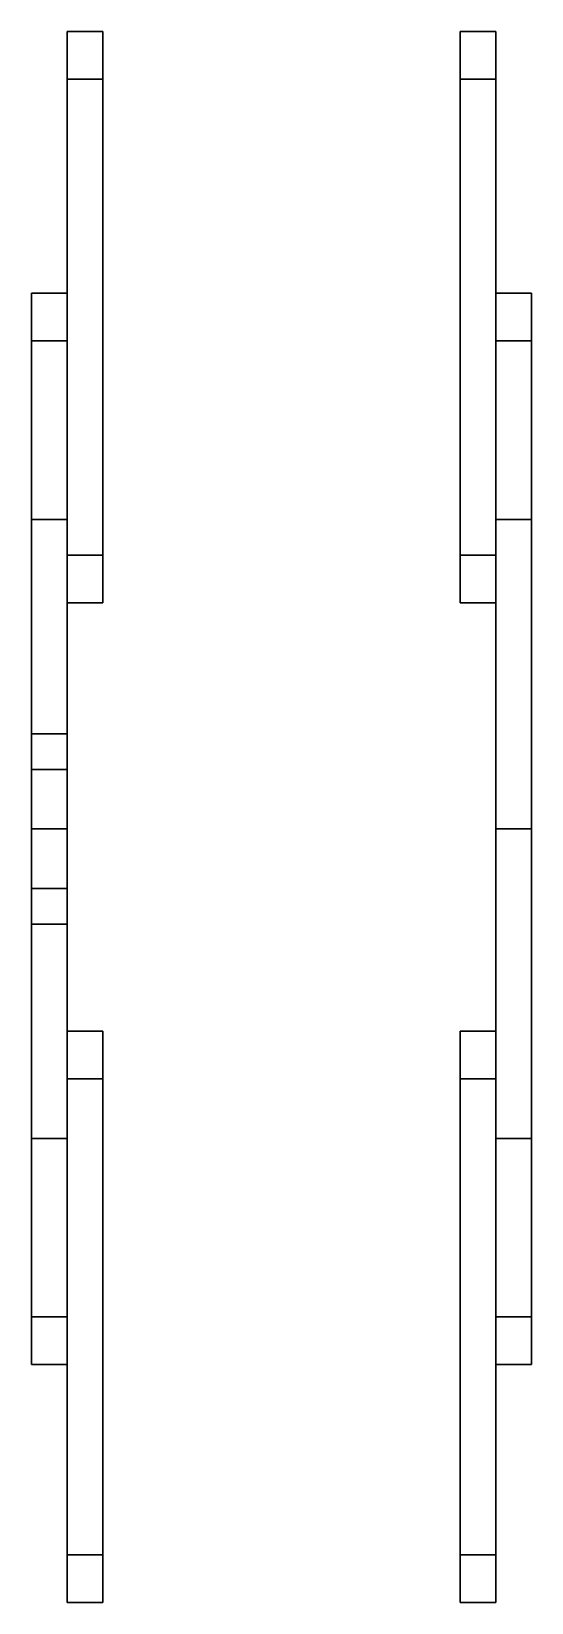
# Model space of a CAD drawing. Extents: x -1.02 to 1.02, y 0.74 to 2.08.
# Drawn here: x -1.02 to -0.6, y 0.76 to 2.08 of the extents above.
import ezdxf

# ---------------------------------------------------------------- set-up
doc = ezdxf.new("R2010")
doc.units = 0
doc.layers.add('SUSPENSION', color=5, linetype='CONTINUOUS')

msp = doc.modelspace()

# ---------------------------------------------------------------- linework, layer by layer
at = {"layer": 'SUSPENSION'}
for points in [[(-0.99, 2.08, 0.22), (-0.99, 2.04, 0.24), (-0.96, 2.04, 0.24), (-0.96, 2.08, 0.22)], [(-0.99, 2.08, 0.17), (-0.99, 2.04, 0.15), (-0.99, 2.04, 0.24), (-0.99, 2.08, 0.22)], [(-0.96, 2.08, 0.17), (-0.96, 2.04, 0.15), (-0.99, 2.04, 0.15), (-0.99, 2.08, 0.17)], [(-0.96, 2.08, 0.22), (-0.96, 2.08, 0.17), (-0.99, 2.08, 0.17), (-0.99, 2.08, 0.22)], [(-0.66, 2.08, 0.22), (-0.66, 2.04, 0.24), (-0.63, 2.04, 0.24), (-0.63, 2.08, 0.22)], [(-0.63, 2.08, 0.17), (-0.63, 2.04, 0.15), (-0.66, 2.04, 0.15), (-0.66, 2.08, 0.17)], [(-0.63, 2.08, 0.22), (-0.63, 2.08, 0.17), (-0.66, 2.08, 0.17), (-0.66, 2.08, 0.22)], [(-0.66, 2.08, 0.17), (-0.66, 2.04, 0.15), (-0.66, 2.04, 0.24), (-0.66, 2.08, 0.22)], [(-0.96, 2.04, 0.15), (-0.96, 1.64, 0.15), (-0.99, 1.64, 0.15), (-0.99, 2.04, 0.15)], [(-0.99, 2.04, 0.15), (-0.99, 1.64, 0.15), (-0.99, 1.64, 0.24), (-0.99, 2.04, 0.24)], [(-0.99, 2.04, 0.24), (-0.99, 1.64, 0.24), (-0.96, 1.64, 0.24), (-0.96, 2.04, 0.24)], [(-0.66, 2.04, 0.24), (-0.66, 1.64, 0.24), (-0.63, 1.64, 0.24), (-0.63, 2.04, 0.24)], [(-0.63, 2.04, 0.15), (-0.63, 1.64, 0.15), (-0.66, 1.64, 0.15), (-0.66, 2.04, 0.15)], [(-0.66, 2.04, 0.15), (-0.66, 1.64, 0.15), (-0.66, 1.64, 0.24), (-0.66, 2.04, 0.24)], [(-0.99, 1.86, 0.17), (-0.99, 1.82, 0.15), (-1.02, 1.82, 0.15), (-1.02, 1.86, 0.17)], [(-1.02, 1.86, 0.22), (-1.02, 1.82, 0.24), (-0.99, 1.82, 0.24), (-0.99, 1.86, 0.22)], [(-0.99, 1.86, 0.22), (-0.99, 1.86, 0.17), (-1.02, 1.86, 0.17), (-1.02, 1.86, 0.22)], [(-1.02, 1.86, 0.17), (-1.02, 1.82, 0.15), (-1.02, 1.82, 0.24), (-1.02, 1.86, 0.22)], [(-0.63, 1.86, 0.17), (-0.63, 1.82, 0.15), (-0.63, 1.82, 0.24), (-0.63, 1.86, 0.22)], [(-0.63, 1.86, 0.22), (-0.63, 1.82, 0.24), (-0.6, 1.82, 0.24), (-0.6, 1.86, 0.22)], [(-0.6, 1.86, 0.22), (-0.6, 1.86, 0.17), (-0.63, 1.86, 0.17), (-0.63, 1.86, 0.22)], [(-0.6, 1.86, 0.17), (-0.6, 1.82, 0.15), (-0.63, 1.82, 0.15), (-0.63, 1.86, 0.17)], [(-0.99, 1.82, 0.15), (-0.99, 1.67, 0.2), (-1.02, 1.67, 0.2), (-1.02, 1.82, 0.15)], [(-1.02, 1.82, 0.24), (-1.02, 1.67, 0.33), (-0.99, 1.67, 0.33), (-0.99, 1.82, 0.24)], [(-1.02, 1.82, 0.15), (-1.02, 1.67, 0.2), (-1.02, 1.67, 0.33), (-1.02, 1.82, 0.24)], [(-0.63, 1.82, 0.15), (-0.63, 1.67, 0.2), (-0.63, 1.67, 0.33), (-0.63, 1.82, 0.24)], [(-0.6, 1.82, 0.15), (-0.6, 1.67, 0.2), (-0.63, 1.67, 0.2), (-0.63, 1.82, 0.15)], [(-0.63, 1.82, 0.24), (-0.63, 1.67, 0.33), (-0.6, 1.67, 0.33), (-0.6, 1.82, 0.24)], [(-0.99, 1.67, 0.2), (-0.99, 1.41, 0.27), (-1.02, 1.41, 0.27), (-1.02, 1.67, 0.2)], [(-1.02, 1.67, 0.2), (-1.02, 1.41, 0.27), (-1.02, 1.49, 0.33), (-1.02, 1.67, 0.33)], [(-1.02, 1.67, 0.33), (-1.02, 1.49, 0.33), (-0.99, 1.49, 0.33), (-0.99, 1.67, 0.33)], [(-0.6, 1.15, 0.33), (-0.6, 1.67, 0.33), (-0.63, 1.67, 0.33), (-0.63, 1.15, 0.33)], [(-0.63, 1.67, 0.2), (-0.63, 1.41, 0.27), (-0.63, 1.33, 0.33), (-0.63, 1.67, 0.33)], [(-0.6, 1.67, 0.2), (-0.6, 1.41, 0.27), (-0.63, 1.41, 0.27), (-0.63, 1.67, 0.2)], [(-0.99, 1.6, 0.17), (-0.99, 1.64, 0.15), (-0.96, 1.64, 0.15), (-0.96, 1.6, 0.17)], [(-0.96, 1.6, 0.22), (-0.96, 1.64, 0.24), (-0.99, 1.64, 0.24), (-0.99, 1.6, 0.22)], [(-0.99, 1.6, 0.22), (-0.99, 1.64, 0.24), (-0.99, 1.64, 0.15), (-0.99, 1.6, 0.17)], [(-0.63, 1.6, 0.22), (-0.63, 1.64, 0.24), (-0.66, 1.64, 0.24), (-0.66, 1.6, 0.22)], [(-0.66, 1.6, 0.22), (-0.66, 1.64, 0.24), (-0.66, 1.64, 0.15), (-0.66, 1.6, 0.17)], [(-0.66, 1.6, 0.17), (-0.66, 1.64, 0.15), (-0.63, 1.64, 0.15), (-0.63, 1.6, 0.17)], [(-0.96, 1.6, 0.17), (-0.96, 1.6, 0.22), (-0.99, 1.6, 0.22), (-0.99, 1.6, 0.17)], [(-0.63, 1.6, 0.17), (-0.63, 1.6, 0.22), (-0.66, 1.6, 0.22), (-0.66, 1.6, 0.17)], [(-0.99, 1.46, 0.39), (-0.99, 1.49, 0.33), (-1.02, 1.49, 0.33), (-1.02, 1.46, 0.39)], [(-1.02, 1.49, 0.33), (-1.02, 1.41, 0.27), (-1.02, 1.41, 0.39), (-1.02, 1.46, 0.39)], [(-1.02, 1.46, 0.39), (-1.02, 1.41, 0.39), (-0.99, 1.41, 0.39), (-0.99, 1.46, 0.39)], [(-1.02, 1.41, 0.39), (-1.02, 1.41, 0.27), (-1.02, 1.33, 0.33), (-1.02, 1.36, 0.39)], [(-1.02, 1.15, 0.2), (-1.02, 1.41, 0.27), (-0.99, 1.41, 0.27), (-0.99, 1.15, 0.2)], [(-1.02, 1.33, 0.33), (-1.02, 1.41, 0.27), (-1.02, 1.15, 0.2), (-1.02, 1.15, 0.33)], [(-0.99, 1.36, 0.39), (-0.99, 1.41, 0.39), (-1.02, 1.41, 0.39), (-1.02, 1.36, 0.39)], [(-0.63, 1.15, 0.2), (-0.63, 1.41, 0.27), (-0.6, 1.41, 0.27), (-0.6, 1.15, 0.2)], [(-0.63, 1.33, 0.33), (-0.63, 1.41, 0.27), (-0.63, 1.15, 0.2), (-0.63, 1.15, 0.33)], [(-1.02, 1.36, 0.39), (-1.02, 1.33, 0.33), (-0.99, 1.33, 0.33), (-0.99, 1.36, 0.39)], [(-0.99, 1.15, 0.33), (-0.99, 1.33, 0.33), (-1.02, 1.33, 0.33), (-1.02, 1.15, 0.33)], [(-0.99, 1.2, 0.15), (-0.99, 1.2, 0.24), (-0.99, 1.24, 0.22), (-0.99, 1.24, 0.17)], [(-0.96, 1.24, 0.17), (-0.96, 1.2, 0.15), (-0.99, 1.2, 0.15), (-0.99, 1.24, 0.17)], [(-0.99, 1.24, 0.17), (-0.99, 1.24, 0.22), (-0.96, 1.24, 0.22), (-0.96, 1.24, 0.17)], [(-0.99, 1.24, 0.22), (-0.99, 1.2, 0.24), (-0.96, 1.2, 0.24), (-0.96, 1.24, 0.22)], [(-0.66, 1.2, 0.15), (-0.66, 1.2, 0.24), (-0.66, 1.24, 0.22), (-0.66, 1.24, 0.17)], [(-0.66, 1.24, 0.17), (-0.66, 1.24, 0.22), (-0.63, 1.24, 0.22), (-0.63, 1.24, 0.17)], [(-0.66, 1.24, 0.22), (-0.66, 1.2, 0.24), (-0.63, 1.2, 0.24), (-0.63, 1.24, 0.22)], [(-0.63, 1.24, 0.17), (-0.63, 1.2, 0.15), (-0.66, 1.2, 0.15), (-0.66, 1.24, 0.17)], [(-0.99, 1.2, 0.24), (-0.99, 1.2, 0.15), (-0.99, 0.8, 0.15), (-0.99, 0.8, 0.24)], [(-0.99, 0.8, 0.15), (-0.99, 1.2, 0.15), (-0.96, 1.2, 0.15), (-0.96, 0.8, 0.15)], [(-0.96, 0.8, 0.24), (-0.96, 1.2, 0.24), (-0.99, 1.2, 0.24), (-0.99, 0.8, 0.24)], [(-0.66, 1.2, 0.24), (-0.66, 1.2, 0.15), (-0.66, 0.8, 0.15), (-0.66, 0.8, 0.24)], [(-0.63, 0.8, 0.24), (-0.63, 1.2, 0.24), (-0.66, 1.2, 0.24), (-0.66, 0.8, 0.24)], [(-0.66, 0.8, 0.15), (-0.66, 1.2, 0.15), (-0.63, 1.2, 0.15), (-0.63, 0.8, 0.15)], [(-1.02, 1.15, 0.33), (-1.02, 1.15, 0.2), (-1.02, 1, 0.15), (-1.02, 1, 0.24)], [(-1.02, 1, 0.15), (-1.02, 1.15, 0.2), (-0.99, 1.15, 0.2), (-0.99, 1, 0.15)], [(-0.99, 1, 0.24), (-0.99, 1.15, 0.33), (-1.02, 1.15, 0.33), (-1.02, 1, 0.24)], [(-0.63, 1, 0.15), (-0.63, 1.15, 0.2), (-0.6, 1.15, 0.2), (-0.6, 1, 0.15)], [(-0.63, 1.15, 0.33), (-0.63, 1.15, 0.2), (-0.63, 1, 0.15), (-0.63, 1, 0.24)], [(-0.6, 1, 0.24), (-0.6, 1.15, 0.33), (-0.63, 1.15, 0.33), (-0.63, 1, 0.24)], [(-1.02, 1, 0.24), (-1.02, 1, 0.15), (-1.02, 0.96, 0.17), (-1.02, 0.96, 0.22)], [(-0.99, 0.96, 0.22), (-0.99, 1, 0.24), (-1.02, 1, 0.24), (-1.02, 0.96, 0.22)], [(-1.02, 0.96, 0.17), (-1.02, 1, 0.15), (-0.99, 1, 0.15), (-0.99, 0.96, 0.17)], [(-0.63, 1, 0.24), (-0.63, 1, 0.15), (-0.63, 0.96, 0.17), (-0.63, 0.96, 0.22)], [(-0.63, 0.96, 0.17), (-0.63, 1, 0.15), (-0.6, 1, 0.15), (-0.6, 0.96, 0.17)], [(-0.6, 0.96, 0.22), (-0.6, 1, 0.24), (-0.63, 1, 0.24), (-0.63, 0.96, 0.22)], [(-1.02, 0.96, 0.22), (-1.02, 0.96, 0.17), (-0.99, 0.96, 0.17), (-0.99, 0.96, 0.22)], [(-0.63, 0.96, 0.22), (-0.63, 0.96, 0.17), (-0.6, 0.96, 0.17), (-0.6, 0.96, 0.22)], [(-0.99, 0.8, 0.24), (-0.99, 0.8, 0.15), (-0.99, 0.76, 0.17), (-0.99, 0.76, 0.22)], [(-0.99, 0.76, 0.17), (-0.99, 0.8, 0.15), (-0.96, 0.8, 0.15), (-0.96, 0.76, 0.17)], [(-0.96, 0.76, 0.22), (-0.96, 0.8, 0.24), (-0.99, 0.8, 0.24), (-0.99, 0.76, 0.22)], [(-0.66, 0.8, 0.24), (-0.66, 0.8, 0.15), (-0.66, 0.76, 0.17), (-0.66, 0.76, 0.22)], [(-0.66, 0.76, 0.17), (-0.66, 0.8, 0.15), (-0.63, 0.8, 0.15), (-0.63, 0.76, 0.17)], [(-0.63, 0.76, 0.22), (-0.63, 0.8, 0.24), (-0.66, 0.8, 0.24), (-0.66, 0.76, 0.22)], [(-0.99, 0.76, 0.22), (-0.99, 0.76, 0.17), (-0.96, 0.76, 0.17), (-0.96, 0.76, 0.22)], [(-0.66, 0.76, 0.22), (-0.66, 0.76, 0.17), (-0.63, 0.76, 0.17), (-0.63, 0.76, 0.22)]]:
    msp.add_3dface(points, dxfattribs=at)

doc.saveas('drawing.dxf')
